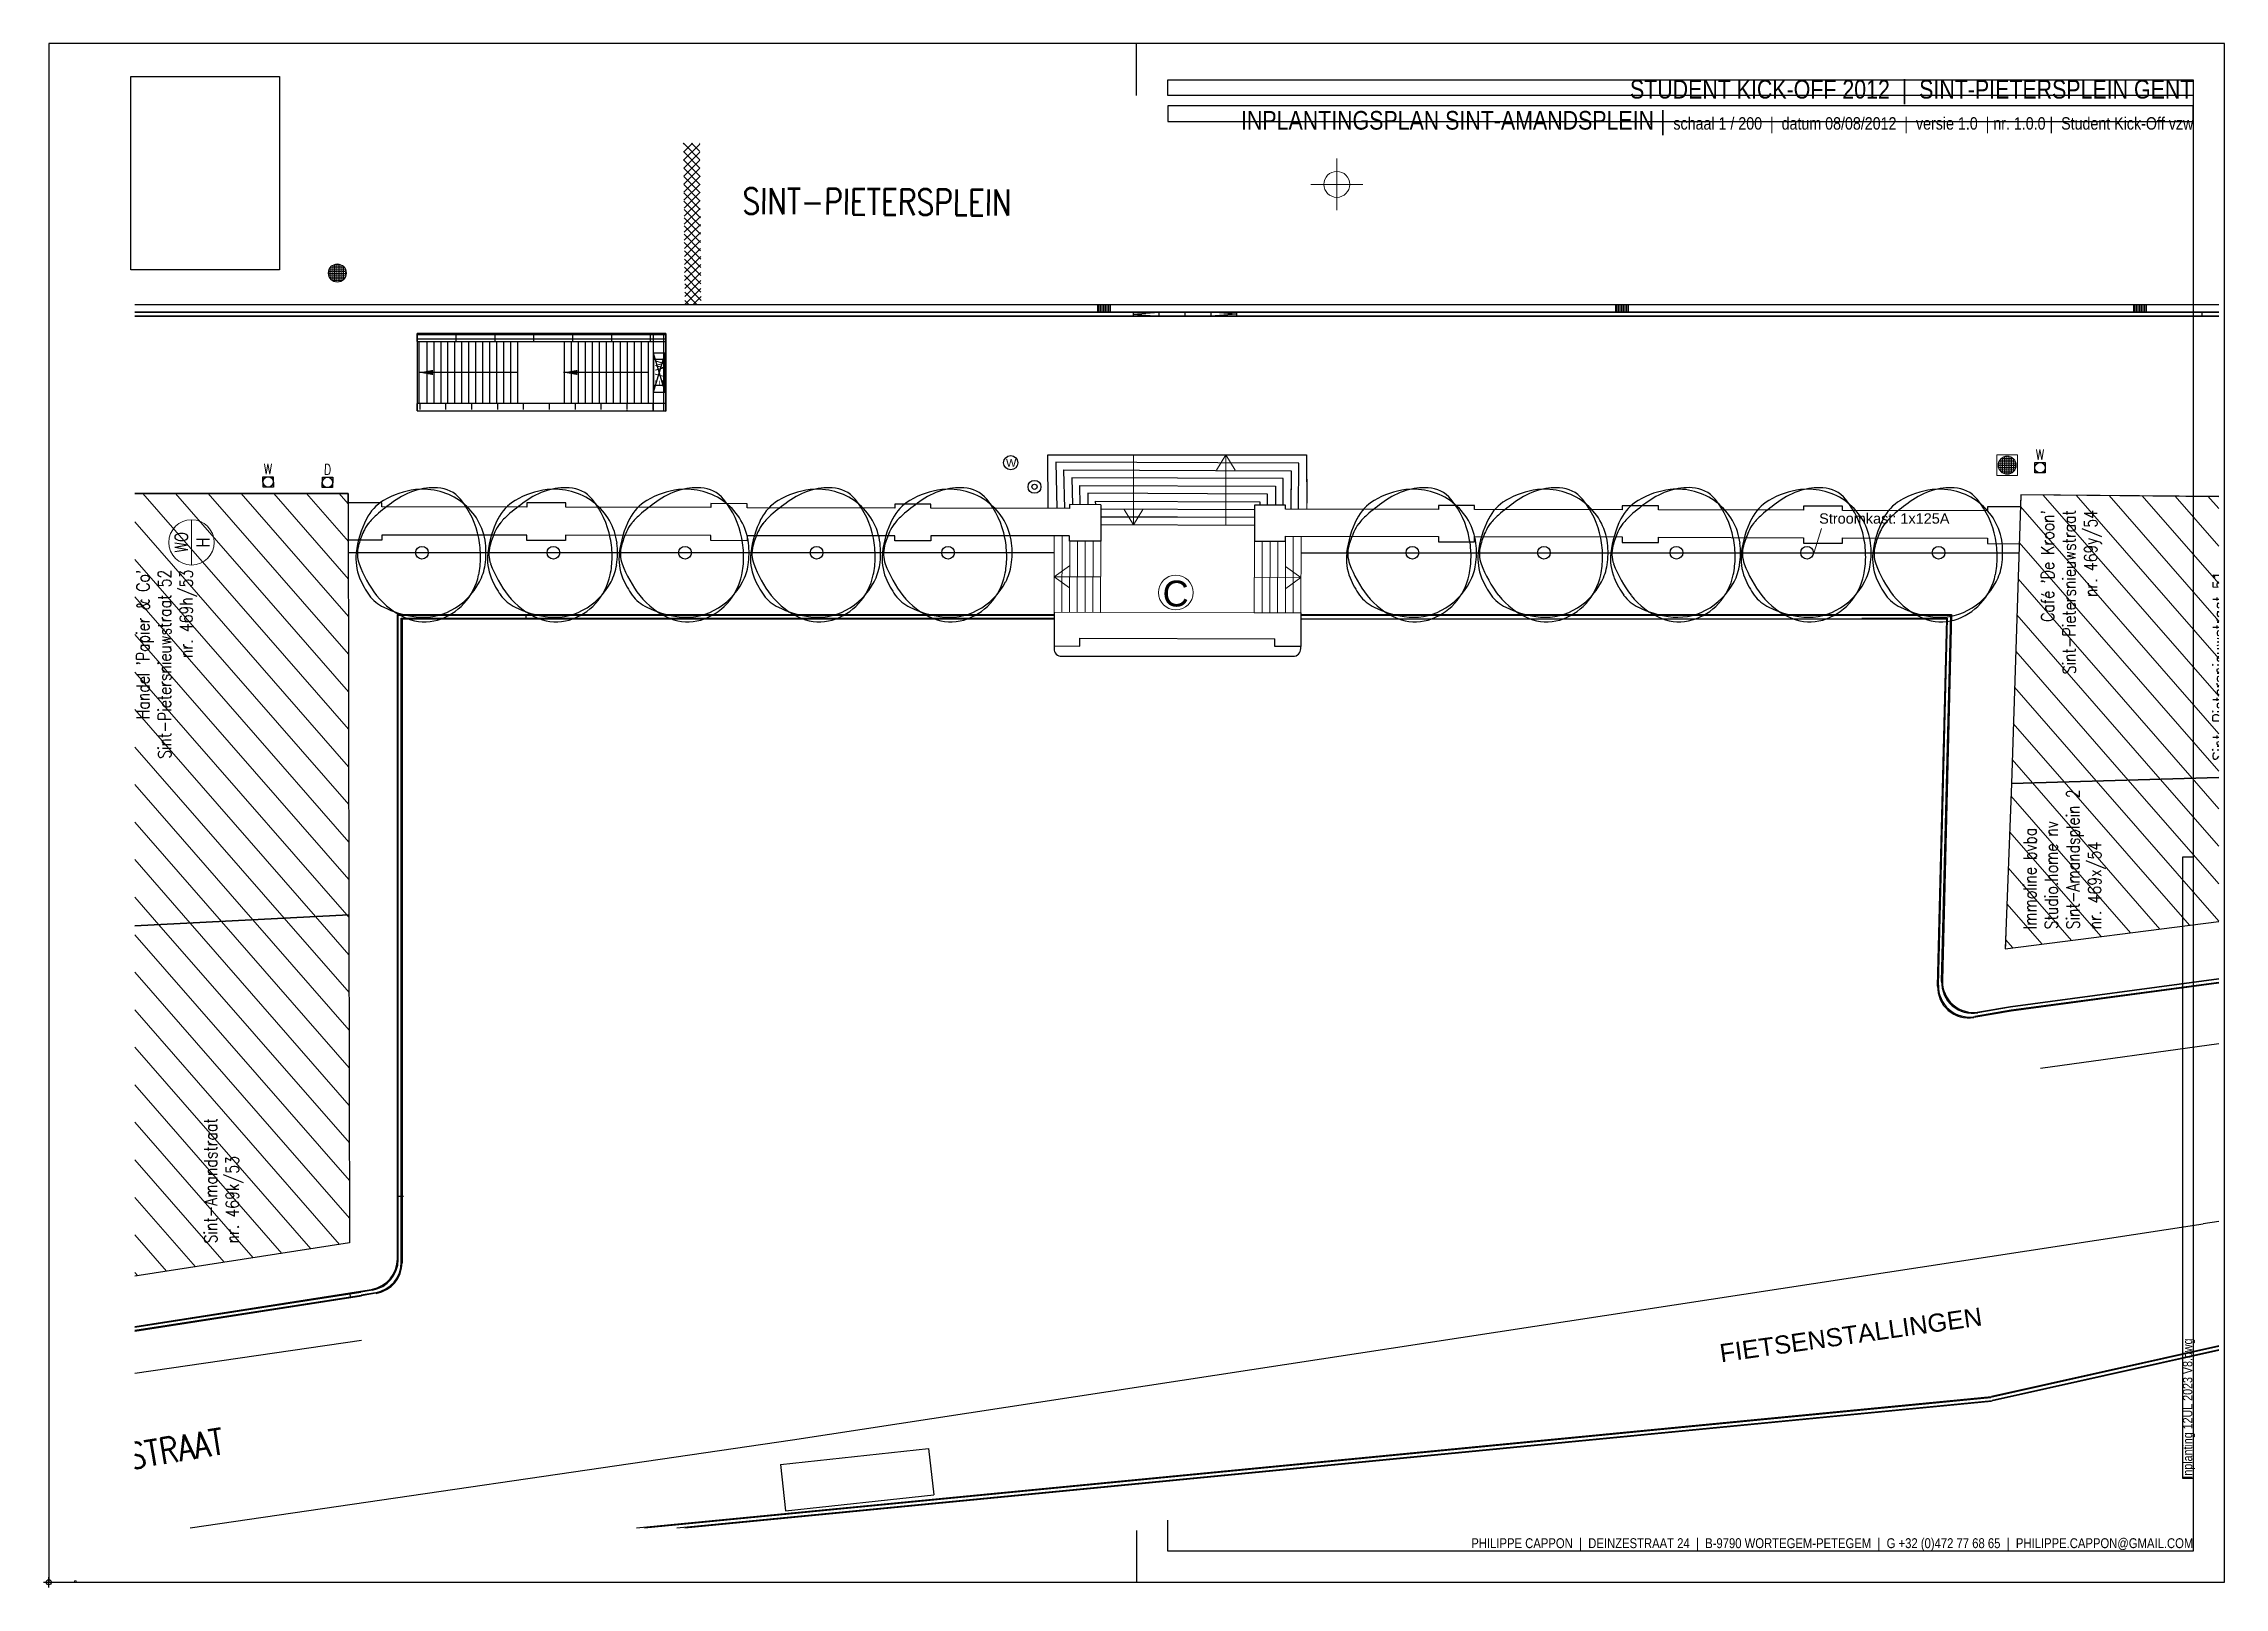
# Paper-space layout 'A3-landscape' of a CAD drawing. Header units: metres, sheet in millimetres. Extents: x -12 to 409, y -2 to 296.
# The model-space entities are those that its viewports show. They can reach past a viewport. Long polylines and large blocks are cut down to what shows.
import ezdxf
from ezdxf.enums import TextEntityAlignment as Align

# ---------------------------------------------------------------- set-up
doc = ezdxf.new("R2010")
doc.units = ezdxf.units.M
doc.header["$PDMODE"] = 34
doc.header["$PDSIZE"] = -2.5
for name, color, linetype in [('0-dekseldrivers', 7, 'Continuous'), ('0-dekselwater', 7, 'Continuous'), ('2-riolering-straatkolk', 7, 'Continuous'), ('A-01-_Layout', 7, 'Continuous'), ('Nooduitgangen', 1, 'Continuous'), ('OA-bomengroep', 7, 'Continuous'), ('OA-St Amandsplein', 1, 'Continuous'), ('OA-vuilbakken', 7, 'Continuous'), ('Parkeertoegangen', 3, 'Continuous'), ('VM-licht grijs', 151, 'Continuous'), ('Zwart', 250, 'Continuous')]:
    doc.layers.add(name, color=color, linetype=linetype)
for name, color, linetype, lineweight in [('0-WEG-TRAPPEN', 7, 'Continuous', 18), ('Afmetingen', 252, 'Continuous', 13), ('Lichtgrijs', 254, 'Continuous', 9), ('Video', 112, 'Continuous', 9)]:
    doc.layers.add(name, color=color, linetype=linetype, lineweight=lineweight)
doc.layers.add('A-016_Hulplijn', color=141, linetype='Continuous', plot=False)
doc.layers.add('Elektriciteit', color=7, linetype='Continuous', lineweight=9, true_color=0x2d8410)
doc.layers.add('Raster', color=7, linetype='Continuous', lineweight=5, true_color=0xbfbfbf)
doc.layers.get('Raster').off()
doc.styles.add('ABSCIS hoofding', font='ARIALN.TTF')
doc.styles.add('AQUAFIN', font='simplex.shx', dxfattribs={"width": 0.8})
doc.styles.add('DIM', font='arial.ttf')
doc.styles.get("Standard").update_dxf_attribs({"font": 'arial.ttf'})
picture_1 = doc.add_image_def('image2.png', size_in_pixel=(480, 625))
pattern_1 = [(131.11, (1513.5605, 374.4506), (-0.71766, -0.626275), [])]

# ---------------------------------------------------------------- blocks, each defined once
blk = doc.blocks.new('blad A3 landscape')
at = {"layer": 'A-01-_Layout'}
for p, q in [((210, 287), (210, 297)), ((210, 10), (210, 0))]:
    blk.add_line(p, q, dxfattribs=at)
at = {"layer": 'A-016_Hulplijn'}
for p, q in [((414, 290), (414, 6)), ((412, 20), (412, 140)), ((412, 140), (414, 140)), ((414, 20), (412, 20)), ((216, 6), (216, 12)), ((414, 6), (216, 6))]:
    blk.add_line(p, q, dxfattribs=at)
for points in [[(0, 0), (420, 0), (420, 297), (0, 297)], [(216, 290), (414, 290), (414, 287), (216, 287)], [(414, 285), (216, 285), (216, 282), (414, 282)]]:
    blk.add_lwpolyline(points, close=True, dxfattribs=at)
at = {"layer": 'A-016_Hulplijn', "color": 0}
blk.add_point((0, 0), dxfattribs=at)
at = {"color": 251, "linetype": 'ByBlock', "insert": (412, 20), "char_height": 1.8, "width": 120, "attachment_point": 1, "rotation": 90, "style": 'ABSCIS hoofding'}
blk.add_mtext('Inplanting 12UL 2023 V8.dwg ', dxfattribs=at)
at = {"layer": 'A-01-_Layout', "color": 251, "insert": (216, 6), "char_height": 1.9, "width": 198, "attachment_point": 7, "style": 'ABSCIS hoofding'}
blk.add_mtext('\\pxqr;{\\C139;\\c4937759;PHILIPPE CAPPON  | \\C251;\\c5459789; DEINZESTRAAT 24  |  B-9790 WORTEGEM-PETEGEM  |  G +32 (0)472 77 68 65  |  PHILIPPE.CAPPON@GMAIL.COM}', dxfattribs=at)
blk = doc.blocks.new('vuilbak')
at = {"layer": 'OA-vuilbakken', "ltscale": 100}
for radius in [0.025, 0.01]:
    blk.add_circle((0, 0), radius, dxfattribs=at)
blk = doc.blocks.new('dekselwater')
at = {"layer": '0-dekselwater', "linetype": 'ByBlock'}
blk.add_lwpolyline([(-0.04, 0.04), (0.04, 0.04), (0.04, -0.04), (-0.04, -0.04)], close=True, dxfattribs=at)
blk.add_circle((0, 0), 0.04, dxfattribs=at)
at = {"layer": '0-dekselwater', "style": 'AQUAFIN', "width": 0.8}
blk.add_text('W', height=0.08, dxfattribs=at).set_placement((0, 0.1), align=Align.MIDDLE)
blk = doc.blocks.new('dekseldrivers')
at = {"layer": '0-dekselwater', "linetype": 'ByBlock'}
blk.add_lwpolyline([(-0.04, 0.04), (0.04, 0.04), (0.04, -0.04), (-0.04, -0.04)], close=True, dxfattribs=at)
blk.add_circle((0, 0), 0.04, dxfattribs=at)
at = {"layer": '0-dekselwater', "style": 'AQUAFIN', "width": 0.8}
blk.add_text('D', height=0.08, dxfattribs=at).set_placement((0, 0.1), align=Align.MIDDLE)
blk = doc.blocks.new('c3a9gnep')
at = {"color": 0, "linetype": 'ByBlock'}
blk.add_line((0.0015, -0.1188), (0.0015, -0.1187), dxfattribs=at)
blk.add_circle((0.0024, -0.0051), 0.0117, dxfattribs=at)
for centre, radius, start, end in [((-0.0246, 0.0198), 0.0836, 119.9475, 152.2845), ((0.1756, -0.236), 0.3955, 124.4458, 130.3031), ((0.0074, -0.0359), 0.1479, 95.7743, 119.9478), ((0.0327, -0.0276), 0.1428, 106.3689, 124.4478), ((0.0261, -0.0052), 0.1194, 86.5891, 106.3683), ((0.0044, -0.0062), 0.118, 51.5393, 95.7734), ((0.0298, 0.0566), 0.0575, 38.2098, 86.5855), ((-0.0526, -0.0082), 0.1624, 9.9831, 38.21), ((0.0083, -0.0013), 0.1118, 6.0223, 51.5393), ((0.0662, -0.0279), 0.1863, 152.2851, 172.4004), ((-0.0379, 0.004), 0.0737, 141.2444, 154.9906), ((-0.0068, -0.021), 0.1135, 130.3005, 141.2454), ((-0.0626, -0.0057), 0.0538, 163.7797, 199.3828), ((0.0583, -0.0409), 0.1798, 154.9924, 163.7785), ((-0.0709, -0.0115), 0.181, 358.8883, 9.9833), ((-0.0233, -0.0046), 0.1435, 350.2301, 6.0232), ((-0.0263, -0.0156), 0.0929, 172.3996, 201.0285), ((0.0924, 0.0489), 0.2182, 199.3819, 216.8466), ((-0.049, -0.0119), 0.1591, 347.0493, 358.8877), ((0.019, -0.0119), 0.1007, 331.3474, 350.2303), ((0.0407, 0.0101), 0.1647, 201.0235, 207.8216), ((0.0067, -0.0078), 0.1262, 207.8204, 215.5805), ((-0.0023, -0.0003), 0.1249, 296.8801, 331.348), ((-0.0043, -0.0222), 0.1132, 316.7622, 347.0499), ((-0.0368, -0.0389), 0.0728, 215.5851, 243.3801), ((0.0262, -0.0008), 0.1354, 216.8467, 247.0462), ((0.0192, 0.0727), 0.1977, 243.3844, 260.1468), ((0.0043, -0.0132), 0.1104, 260.1457, 296.8807), ((0.0013, -0.0274), 0.1055, 285.3686, 316.7631), ((0.0066, -0.0469), 0.0853, 247.0472, 285.3699)]:
    blk.add_arc(centre, radius, start, end, dxfattribs=at)

msp = doc.modelspace()

# ---------------------------------------------------------------- hatches: boundary and pattern name
at = {"layer": '2-riolering-straatkolk', "ltscale": 2}
h = msp.add_hatch(dxfattribs=at)
h.set_pattern_fill('LINE', color=256, scale=0.02, angle=89.99998, style=0)
h.set_pattern_definition([(89.99998, (1587.544225, 306.6694), (-0.0635, 2e-08), [])])
h.paths.add_polyline_path([(1531.553, 371.024), (1532.053, 371.024), (1532.053, 371.324), (1531.553, 371.324)])
h = msp.add_hatch(dxfattribs=at)
h.set_pattern_fill('LINE', color=256, scale=0.02, angle=89.99998, style=0)
h.set_pattern_definition([(89.99998, (1607.544225, 306.669394), (-0.0635, 2e-08), [])])
h.paths.add_polyline_path([(1551.553, 371.024), (1552.053, 371.024), (1552.053, 371.324), (1551.553, 371.324)])
h = msp.add_hatch(dxfattribs=at)
h.set_pattern_fill('LINE', color=256, scale=0.02, angle=89.99998, style=0)
h.set_pattern_definition([(89.99998, (1627.544225, 306.66939), (-0.0635, 2e-08), [])])
h.paths.add_polyline_path([(1571.553, 371.024), (1572.053, 371.024), (1572.053, 371.324), (1571.553, 371.324)])
h = msp.add_hatch(dxfattribs=at)
h.set_pattern_fill('LINE', color=256, scale=0.02, angle=89.99998, style=0)
h.set_pattern_definition([(89.99998, (1647.544225, 306.66938), (-0.0635, 2e-08), [])])
h.paths.add_polyline_path([(1591.553, 371.024), (1592.053, 371.024), (1592.053, 371.324), (1591.553, 371.324)])
h = msp.add_hatch(dxfattribs=at)
h.set_pattern_fill('LINE', color=256, scale=0.02, angle=89.99998, style=0)
h.set_pattern_definition([(89.99998, (1607.544223, 299.869394), (-0.0635, 2e-08), [])])
h.paths.add_polyline_path([(1551.553, 364.224), (1552.053, 364.224), (1552.053, 364.524), (1551.553, 364.524)])
h = msp.add_hatch(dxfattribs=at)
h.set_pattern_fill('LINE', color=256, scale=0.02, angle=89.99998, style=0)
h.set_pattern_definition([(89.99998, (1627.544223, 299.86939), (-0.0635, 2e-08), [])])
h.paths.add_polyline_path([(1571.553, 364.224), (1572.053, 364.224), (1572.053, 364.524), (1571.553, 364.524)])
h = msp.add_hatch(dxfattribs=at)
h.set_pattern_fill('LINE', color=256, scale=0.02, angle=89.99998, style=0)
h.set_pattern_definition([(89.99998, (1647.544223, 299.86938), (-0.0635, 2e-08), [])])
h.paths.add_polyline_path([(1591.553, 364.224), (1592.053, 364.224), (1592.053, 364.524), (1591.553, 364.524)])
at = {"layer": 'Lichtgrijs'}
h = msp.add_hatch(dxfattribs=at)
h.set_pattern_fill('ANGLE', color=256, scale=0.01, style=0)
h.set_pattern_definition([(0.008657, (1300.45541, 364.71051), (-1.0553e-05, 0.06985), [0.0508, -0.01905]), (90.008657, (1300.45541, 364.71051), (-0.06985, -1.0553e-05), [0.0508, -0.01905])])
h.paths.add_polyline_path([(1521.848, 365.737, 1), (1522.548, 365.737, 1)])
h = msp.add_hatch(dxfattribs=at)
h.set_pattern_fill('ANGLE', color=256, scale=0.01, style=0)
h.set_pattern_definition([(0.008657, (1364.92958, 357.29174), (-1.0553e-05, 0.06985), [0.0508, -0.01905]), (90.008657, (1364.92958, 357.29174), (-0.06985, -1.0553e-05), [0.0508, -0.01905])])
h.paths.add_polyline_path([(1586.322, 358.318, 1), (1587.022, 358.318, 1)])
h = msp.add_hatch(dxfattribs=at)
h.set_pattern_fill('ANSI31', color=256, scale=0.3, angle=86.11, style=0)
h.set_pattern_definition(pattern_1)
h.paths.add_polyline_path([(1456.736, 357.031), (1468.785, 357.046), (1469.379, 346.74), (1464.647, 346.525), (1464.679, 343.533), (1462.242, 343.469), (1462.069, 346.473), (1457.701, 346.489)])
h.paths.add_polyline_path([(1468.799, 356.791), (1479.42, 356.808), (1479.847, 348.014), (1469.212, 347.861)])
h.paths.add_polyline_path([(1479.408, 357.342), (1479.884, 347.272), (1481.624, 347.278), (1481.595, 348.347), (1485.78, 348.463), (1485.456, 357.331)])
h.paths.add_polyline_path([(1485.456, 357.331), (1489.774, 357.322), (1490.227, 348.594), (1485.781, 348.429)])
h.paths.add_polyline_path([(1489.774, 357.322), (1493.712, 357.306), (1494.432, 345.12), (1490.399, 345.266)])
h.paths.add_polyline_path([(1493.712, 357.306), (1500.062, 357.345), (1500.053, 356.867), (1502.95, 356.868), (1503.123, 345.149), (1494.432, 345.12)])
h.paths.add_polyline_path([(1502.95, 356.868), (1510.653, 356.869), (1510.914, 347.437), (1503.09, 347.415)])
h.paths.add_polyline_path([(1510.653, 356.863), (1510.653, 357.23), (1522.622, 357.225), (1522.641, 340.958), (1512.818, 340.449), (1512.932, 347.443), (1510.914, 347.437)])
h.paths.add_polyline_path([(1512.818, 340.449), (1522.643, 340.958), (1522.671, 328.296), (1511.446, 326.549), (1511.168, 338.095), (1512.78, 338.069)])
h.paths.add_polyline_path([(1511.168, 338.095), (1510.309, 338.117), (1510.211, 334.812), (1506.682, 334.625), (1506.682, 337.559), (1503.234, 337.278), (1503.377, 325.293), (1511.446, 326.549)])
h.paths.add_polyline_path([(1503.234, 337.278), (1503.377, 325.293), (1494.92, 323.977), (1494.749, 337.208), (1502.296, 337.186)])
h.paths.add_polyline_path([(1485.81, 334.752), (1487.633, 322.843), (1494.92, 323.977), (1494.749, 337.208), (1491.424, 337.023), (1491.595, 335.541)])
h.paths.add_polyline_path([(1477.767, 334.587), (1479.442, 321.568), (1487.633, 322.843), (1485.653, 335.729), (1482.026, 335.204), (1482.18, 332.78), (1477.96, 332.408)])
h.paths.add_polyline_path([(1469.845, 333.111), (1470.203, 320.131), (1479.442, 321.568), (1477.767, 334.587), (1474.772, 334.513), (1474.805, 333.24)])
h.paths.add_polyline_path([(1469.35, 344.951), (1479.997, 345.002), (1480.256, 339.665), (1469.635, 338.956)])
h.paths.add_polyline_path([(1458.154, 341.617), (1466.449, 341.758), (1466.622, 335.764), (1467.217, 335.791), (1467.703, 329.37), (1459.354, 328.713)])
h.paths.add_polyline_path([(1457.993, 343.347), (1466.555, 343.582), (1466.71, 341.763), (1458.154, 341.617)])
h.paths.add_polyline_path([(1457.701, 346.489), (1462.069, 346.473), (1462.262, 343.46), (1458.04, 343.352)])
h.paths.add_polyline_path([(1459.354, 328.713), (1469.971, 329.542), (1470.203, 320.131), (1460.295, 318.589)])
h = msp.add_hatch(dxfattribs=at)
h.set_pattern_fill('ANSI31', color=256, scale=0.3, angle=86.11, style=0)
h.set_pattern_definition(pattern_1)
h.paths.add_polyline_path([(1599.201, 357.082), (1587.197, 357.173), (1586.833, 346.034), (1599.578, 346.392), (1599.405, 347.968), (1596.719, 347.845), (1596.346, 350.568), (1599.277, 350.723)])
h.paths.add_polyline_path([(1599.201, 357.082), (1599.198, 356.822), (1603.934, 356.821), (1604.443, 349.56), (1599.296, 349.405)])
h.paths.add_polyline_path([(1603.934, 356.821), (1612.815, 356.82), (1613.435, 347.657), (1604.567, 347.795)])
h.paths.add_polyline_path([(1612.816, 357.294), (1618.531, 357.28), (1618.91, 348.85), (1616.741, 348.796), (1616.984, 346.532), (1614.86, 346.392), (1614.966, 345.245), (1619.146, 345.978), (1619.292, 343.842), (1613.739, 343.129), (1612.815, 356.82)])
h.paths.add_polyline_path([(1618.531, 357.28), (1624.279, 357.274), (1624.675, 344.533), (1619.292, 343.842), (1619.138, 345.976), (1622.219, 346.526), (1621.943, 348.93), (1618.91, 348.85)])
h.paths.add_polyline_path([(1629.633, 357.277), (1629.895, 349.078), (1625.223, 349.074), (1626.303, 347.383), (1626.517, 344.77), (1624.675, 344.533), (1624.279, 357.274)])
h.paths.add_polyline_path([(1629.633, 357.277), (1633.752, 357.28), (1633.752, 356.81), (1636.016, 356.808), (1635.996, 349.095), (1629.895, 349.078)])
h.paths.add_polyline_path([(1636.016, 356.808), (1641.864, 356.802), (1642.495, 346.821), (1635.988, 345.986)])
h.paths.add_polyline_path([(1641.864, 356.802), (1647.399, 356.797), (1647.378, 347.451), (1642.495, 346.821)])
h.paths.add_polyline_path([(1647.399, 357.042), (1655.327, 357.025), (1655.418, 355.791), (1654.309, 355.761), (1654.478, 348.36), (1647.378, 347.451), (1647.399, 356.797)])
h.paths.add_polyline_path([(1655.327, 357.026), (1659.464, 357.028), (1659.367, 348.988), (1654.478, 348.36), (1654.308, 355.779), (1655.418, 355.791)])
h.paths.add_polyline_path([(1628.108, 346.683), (1630.589, 347.023), (1630.87, 345.329), (1628.404, 345.012)])
h.paths.add_polyline_path([(1601.616, 347.258), (1604.593, 347.422), (1604.981, 342.005), (1600.106, 341.379), (1599.7, 345.221), (1601.699, 345.383)])
h.paths.add_polyline_path([(1586.833, 346.034), (1586.594, 339.644), (1600.106, 341.379), (1599.555, 346.39)])
at = {"layer": 'VM-licht grijs'}
h = msp.add_hatch(dxfattribs=at)
h.set_pattern_fill('ANSI37', color=256, scale=0.07, angle=89.62429)
h.set_pattern_definition([(134.62429493, (194373.4946, -104789.11544), (-0.15818160367, -0.15612060326), []), (224.62429493, (194373.4946, -104789.11544), (0.15612060326, -0.15818160367), [])])
h.paths.add_polyline_path([(1535.561, 371.026), (1535.616, 364.526), (1536.243, 364.522), (1536.189, 371.022)])

# ---------------------------------------------------------------- linework, layer by layer
at = {"layer": '0-WEG-TRAPPEN'}
for p, q in [((1552.939, 358.718), (1552.939, 356.018)), ((1556.504, 358.719), (1556.141, 358.124)), ((1556.504, 356.019), (1556.504, 358.719)), ((1556.504, 358.719), (1556.868, 358.124)), ((1552.939, 356.018), (1552.576, 356.613)), ((1552.939, 356.018), (1553.303, 356.613)), ((1549.878, 355.585), (1549.871, 352.639)), ((1550.178, 355.585), (1550.171, 352.638)), ((1550.476, 355.382), (1550.469, 352.637)), ((1550.776, 355.383), (1550.769, 352.636)), ((1551.076, 355.384), (1551.069, 352.636)), ((1551.376, 355.385), (1551.369, 352.635)), ((1551.676, 355.386), (1551.67, 352.634)), ((1557.609, 355.371), (1557.602, 352.622)), ((1557.909, 355.379), (1557.902, 352.619)), ((1558.209, 355.379), (1558.202, 352.618)), ((1558.509, 355.379), (1558.503, 352.617)), ((1558.81, 355.579), (1558.802, 352.622)), ((1559.108, 355.578), (1559.101, 352.622)), ((1559.409, 355.577), (1559.401, 352.622)), ((1549.874, 354.012), (1550.471, 354.433)), ((1549.874, 354.012), (1550.463, 353.579)), ((1551.673, 354.01), (1549.874, 354.011)), ((1557.606, 353.995), (1559.405, 353.987)), ((1559.405, 353.988), (1558.81, 354.413)), ((1559.405, 353.988), (1558.814, 353.558)), ((1551.67, 352.634), (1549.871, 352.639)), ((1557.602, 352.622), (1559.401, 352.622))]:
    msp.add_line(p, q, dxfattribs=at)
for points in [[(1549.638, 356.649), (1549.627, 358.715), (1559.621, 358.72), (1559.635, 356.624)], [(1549.638, 356.649), (1549.627, 358.715), (1559.621, 358.72), (1559.635, 356.624)], [(1549.981, 356.648), (1549.938, 358.438), (1559.324, 358.399), (1559.314, 356.737)], [(1550.283, 356.647), (1550.246, 358.136), (1559.022, 358.1), (1559.014, 356.736)], [(1550.58, 356.784), (1550.553, 357.835), (1558.72, 357.802), (1558.715, 356.78)], [(1550.88, 356.786), (1550.861, 357.534), (1558.419, 357.503), (1558.415, 356.78)], [(1551.18, 356.788), (1551.169, 357.233), (1558.117, 357.204), (1558.115, 356.779)], [(1551.48, 356.79), (1551.476, 356.931), (1557.815, 356.905), (1557.815, 356.779)], [(1551.673, 356.631), (1557.61, 356.606)], [(1551.675, 356.331), (1557.611, 356.306)], [(1551.677, 356.031), (1557.611, 356.006)], [(1551.67, 352.634), (1557.602, 352.619)]]:
    msp.add_lwpolyline(points, dxfattribs=at)
at = {"layer": 'Afmetingen'}
msp.add_point((1560.787, 369.159), dxfattribs=at)
at = {"layer": 'Elektriciteit'}
msp.add_line((1579.216, 354.956), (1579.507, 355.871), dxfattribs=at)
at = {"layer": 'Lichtgrijs'}
msp.add_line((1516.568, 356.214), (1516.568, 354.464), dxfattribs=at)
for points in [[(1531.553, 371.024), (1532.053, 371.024), (1532.053, 371.324), (1531.553, 371.324)], [(1551.553, 371.024), (1552.053, 371.024), (1552.053, 371.324), (1551.553, 371.324)], [(1571.553, 371.024), (1572.053, 371.024), (1572.053, 371.324), (1571.553, 371.324)], [(1591.553, 371.024), (1592.053, 371.024), (1592.053, 371.324), (1591.553, 371.324)], [(1551.553, 364.224), (1552.053, 364.224), (1552.053, 364.524), (1551.553, 364.524)], [(1571.553, 364.224), (1572.053, 364.224), (1572.053, 364.524), (1571.553, 364.524)], [(1591.553, 364.224), (1592.053, 364.224), (1592.053, 364.524), (1591.553, 364.524)]]:
    msp.add_lwpolyline(points, close=True, dxfattribs=at)
msp.add_lwpolyline([(1586.274, 357.916), (1586.27, 358.716), (1587.07, 358.72), (1587.074, 357.92), (1586.274, 357.916)], dxfattribs=at)
for centre, radius in [((1522.198, 365.737), 0.35), ((1586.672, 358.318), 0.35), ((1516.568, 355.339), 0.875)]:
    msp.add_circle(centre, radius, dxfattribs=at)
at = {"layer": 'Nooduitgangen'}
msp.add_circle((1548.199, 358.413), 0.275, dxfattribs=at)
at = {"layer": 'OA-St Amandsplein', "color": 252, "const_width": 0.01}
for points in [[(1522.602, 357.214), (1522.671, 328.296)], [(1586.624, 339.644), (1587.197, 357.153)]]:
    msp.add_lwpolyline(points, dxfattribs=at)
at = {"layer": 'Parkeertoegangen', "color": 8}
for p, q in [((1594.191, 364.224), (1594.191, 364.074)), ((1595.191, 364.224), (1595.191, 364.074))]:
    msp.add_line(p, q, dxfattribs=at)
at = {"layer": 'Video'}
msp.add_circle((1554.57, 353.4), 0.671, dxfattribs=at)
at = {"layer": 'Zwart'}
for p, q in [((1504.622, 364.074), (1599.193, 364.074)), ((1504.636, 364.524), (1599.193, 364.524)), ((1635.186, 364.224), (1504.638, 364.224)), ((1504.75, 364.224), (1599.193, 364.224)), ((1635.185, 364.224), (1593.828, 364.224)), ((1599.191, 364.074), (1593.848, 364.074)), ((1525.278, 363.399, 1.326), (1534.888, 363.4, 1.326)), ((1525.278, 363.399, 1.326), (1534.888, 363.4, 1.326)), ((1525.278, 363.097, 1.326), (1525.278, 363.399, 1.326)), ((1525.278, 363.097, 1.326), (1534.888, 363.099, 1.326)), ((1525.348, 363.097, 1.326), (1534.888, 363.099, 1.326)), ((1525.348, 363.097, 1.326), (1525.348, 360.697, 1.326)), ((1525.648, 363.099, 1.326), (1525.648, 360.699, 1.326)), ((1525.918, 363.099, 1.326), (1525.918, 360.699, 1.326)), ((1526.188, 363.099, 1.326), (1526.188, 360.699, 1.326)), ((1526.458, 363.099, 1.326), (1526.458, 360.699, 1.326)), ((1526.728, 363.099, 1.326), (1526.728, 360.699, 1.326)), ((1526.778, 363.2, 1.326), (1526.778, 363.1, 1.326)), ((1526.998, 363.099, 1.326), (1526.998, 360.699, 1.326)), ((1527.268, 363.099, 1.326), (1527.268, 360.699, 1.326)), ((1527.538, 363.099, 1.326), (1527.538, 360.699, 1.326)), ((1527.808, 363.099, 1.326), (1527.808, 360.699, 1.326)), ((1528.078, 363.099, 1.326), (1528.078, 360.699, 1.326)), ((1528.278, 363.2, 1.326), (1528.278, 363.1, 1.326)), ((1528.348, 363.099, 1.326), (1528.348, 360.699, 1.326)), ((1528.618, 363.099, 1.326), (1528.618, 360.699, 1.326)), ((1528.888, 363.099, 1.326), (1528.888, 360.699, 1.326)), ((1529.158, 363.099, 1.326), (1529.158, 360.699, 1.326)), ((1529.778, 363.2, 1.326), (1529.778, 363.1, 1.326)), ((1530.958, 363.099, 1.326), (1530.958, 360.699, 1.326)), ((1531.228, 363.099, 1.326), (1531.228, 360.699, 1.326)), ((1531.278, 363.2, 1.326), (1531.278, 363.1, 1.326)), ((1531.498, 363.099, 1.326), (1531.498, 360.699, 1.326)), ((1531.768, 363.099, 1.326), (1531.768, 360.699, 1.326)), ((1532.038, 363.099, 1.326), (1532.038, 360.699, 1.326)), ((1532.308, 363.099, 1.326), (1532.308, 360.699, 1.326)), ((1532.578, 363.099, 1.326), (1532.578, 360.699, 1.326)), ((1532.778, 363.2, 1.326), (1532.778, 363.1, 1.326)), ((1532.848, 363.099, 1.326), (1532.848, 360.699, 1.326)), ((1533.118, 363.099, 1.326), (1533.118, 360.699, 1.326)), ((1533.388, 363.099, 1.326), (1533.388, 360.699, 1.326)), ((1533.658, 363.099, 1.326), (1533.658, 360.699, 1.326)), ((1533.928, 363.099, 1.326), (1533.928, 360.699, 1.326)), ((1534.198, 363.099, 1.326), (1534.198, 360.699, 1.326)), ((1534.278, 363.2, 1.326), (1534.278, 363.1, 1.326)), ((1534.388, 363.4, 1.326), (1534.388, 360.409, 1.326)), ((1534.388, 363.4, 1.326), (1534.388, 360.408, 1.326)), ((1534.888, 363.4, 1.326), (1534.888, 360.409, 1.326)), ((1534.386, 362.408, 1.326), (1534.886, 362.409, 1.326)), ((1534.861, 361.138, 1.326), (1534.411, 362.638, 1.326)), ((1534.411, 361.138, 1.326), (1534.861, 362.638, 1.326)), ((1534.861, 362.638, 1.326), (1534.411, 362.638, 1.326)), ((1534.411, 362.638, 1.326), (1534.411, 361.138, 1.326)), ((1534.861, 361.138, 1.326), (1534.861, 362.638, 1.326)), ((1529.158, 361.899, 1.326), (1525.348, 361.897, 1.326)), ((1534.198, 361.899, 1.326), (1530.928, 361.897, 1.326)), ((1534.387, 361.408, 1.326), (1534.887, 361.409, 1.326)), ((1534.888, 360.697, 1.326), (1525.278, 360.697, 1.326)), ((1534.888, 360.697, 1.326), (1525.278, 360.697, 1.326)), ((1525.278, 360.423, 1.326), (1525.278, 360.697, 1.326)), ((1534.888, 360.41, 1.326), (1525.278, 360.423, 1.326)), ((1525.378, 360.697, 1.326), (1525.378, 360.464, 1.326)), ((1525.378, 360.434, 1.326), (1525.378, 360.423, 1.326)), ((1526.378, 360.697, 1.326), (1526.378, 360.464, 1.326)), ((1526.378, 360.435, 1.326), (1526.378, 360.421, 1.326)), ((1527.378, 360.698, 1.326), (1527.378, 360.464, 1.326)), ((1527.378, 360.435, 1.326), (1527.378, 360.42, 1.326)), ((1528.378, 360.698, 1.326), (1528.378, 360.464, 1.326)), ((1528.378, 360.435, 1.326), (1528.378, 360.419, 1.326)), ((1529.378, 360.698, 1.326), (1529.378, 360.464, 1.326)), ((1529.378, 360.435, 1.326), (1529.378, 360.417, 1.326)), ((1530.378, 360.698, 1.326), (1530.378, 360.464, 1.326)), ((1530.378, 360.435, 1.326), (1530.378, 360.416, 1.326)), ((1531.378, 360.698, 1.326), (1531.378, 360.464, 1.326)), ((1531.378, 360.435, 1.326), (1531.378, 360.415, 1.326)), ((1532.378, 360.698, 1.326), (1532.378, 360.464, 1.326)), ((1532.378, 360.435, 1.326), (1532.378, 360.413, 1.326)), ((1533.378, 360.698, 1.326), (1533.378, 360.464, 1.326)), ((1533.378, 360.436, 1.326), (1533.378, 360.412, 1.326)), ((1534.378, 360.699, 1.326), (1534.378, 360.464, 1.326)), ((1534.378, 360.436, 1.326), (1534.378, 360.411, 1.326)), ((1534.411, 361.138, 1.326), (1534.861, 361.138, 1.326)), ((1522.622, 357.225), (1510.659, 357.224)), ((1522.622, 356.865), (1522.622, 357.225)), ((1587.197, 357.173), (1587.182, 356.71)), ((1599.188, 357.059), (1587.197, 357.173)), ((1523.919, 356.861), (1522.622, 356.865)), ((1523.919, 356.711), (1523.919, 356.861)), ((1529.519, 356.702), (1523.919, 356.711)), ((1531.019, 356.861), (1529.519, 356.864)), ((1529.519, 356.864), (1529.519, 356.702)), ((1531.019, 356.696), (1531.019, 356.861)), ((1536.619, 356.682), (1531.019, 356.696)), ((1538.019, 356.828), (1536.619, 356.834)), ((1536.619, 356.834), (1536.619, 356.682)), ((1538.019, 356.678), (1538.019, 356.828)), ((1543.719, 356.664), (1538.019, 356.678)), ((1545.119, 356.811), (1543.719, 356.814)), ((1543.719, 356.814), (1543.719, 356.664)), ((1545.119, 356.661), (1545.119, 356.811)), ((1550.469, 356.646), (1545.119, 356.661)), ((1551.672, 356.793), (1550.469, 356.796)), ((1550.469, 356.796), (1550.469, 356.646)), ((1551.672, 356.793), (1551.672, 356.793)), ((1551.672, 356.793), (1551.672, 356.793)), ((1551.672, 356.793), (1551.672, 356.793)), ((1558.807, 356.776), (1557.608, 356.779)), ((1557.608, 356.779), (1557.608, 356.779)), ((1557.608, 356.779), (1557.608, 356.779)), ((1557.608, 356.779), (1557.608, 356.779)), ((1557.608, 356.779), (1557.608, 356.779)), ((1557.608, 356.779), (1557.608, 356.779)), ((1557.608, 356.779), (1557.608, 356.779)), ((1558.807, 356.626), (1558.807, 356.776)), ((1564.71, 356.612), (1558.807, 356.626)), ((1566.11, 356.758), (1564.71, 356.762)), ((1564.71, 356.762), (1564.71, 356.612)), ((1566.11, 356.608), (1566.11, 356.758)), ((1571.81, 356.594), (1566.11, 356.608)), ((1573.21, 356.75), (1571.81, 356.744)), ((1571.81, 356.744), (1571.81, 356.594)), ((1573.21, 356.591), (1573.21, 356.75)), ((1578.81, 356.577), (1573.21, 356.591)), ((1580.31, 356.738), (1578.809, 356.741)), ((1578.809, 356.741), (1578.81, 356.577)), ((1580.31, 356.575), (1580.31, 356.738)), ((1585.91, 356.557), (1580.31, 356.575)), ((1587.182, 356.71), (1585.91, 356.707)), ((1585.91, 356.707), (1585.91, 356.557)), ((1523.917, 355.426), (1522.624, 355.428)), ((1529.517, 355.614), (1523.917, 355.614)), ((1523.917, 355.614), (1523.917, 355.426)), ((1529.517, 355.414), (1529.517, 355.614)), ((1531.014, 355.414), (1529.517, 355.414)), ((1536.616, 355.605), (1531.014, 355.614)), ((1531.014, 355.614), (1531.014, 355.414)), ((1536.616, 355.405), (1536.616, 355.605)), ((1538.018, 355.403), (1536.616, 355.405)), ((1538.019, 355.594), (1538.018, 355.403)), ((1543.719, 355.594), (1538.019, 355.594)), ((1543.719, 355.394), (1543.719, 355.594)), ((1545.119, 355.392), (1543.719, 355.394)), ((1550.466, 355.585), (1545.119, 355.593)), ((1545.119, 355.593), (1545.119, 355.392)), ((1550.466, 355.384), (1550.466, 355.584)), ((1551.676, 355.386), (1550.466, 355.383)), ((1557.609, 355.379), (1558.804, 355.379)), ((1558.804, 355.58), (1564.71, 355.565)), ((1558.804, 355.379), (1558.804, 355.579)), ((1564.71, 355.565), (1564.709, 355.362)), ((1564.709, 355.362), (1566.11, 355.362)), ((1566.11, 355.362), (1566.11, 355.562)), ((1566.11, 355.562), (1571.812, 355.548)), ((1571.812, 355.548), (1571.811, 355.338)), ((1571.811, 355.338), (1573.21, 355.338)), ((1573.21, 355.338), (1573.21, 355.538)), ((1573.21, 355.538), (1578.807, 355.519)), ((1578.807, 355.519), (1578.806, 355.314)), ((1580.31, 355.314), (1580.31, 355.514)), ((1580.31, 355.514), (1585.91, 355.496)), ((1585.91, 355.496), (1585.909, 355.29)), ((1549.876, 354.935), (1522.625, 354.935)), ((1559.407, 354.936), (1587.124, 354.935)), ((1578.806, 355.314), (1580.31, 355.314)), ((1585.909, 355.29), (1587.135, 355.286)), ((1524.519, 352.556), (1549.871, 352.556)), ((1524.519, 327.68), (1524.519, 352.556)), ((1524.549, 352.526), (1549.871, 352.526)), ((1524.549, 327.654), (1524.549, 352.526)), ((1524.669, 352.406), (1549.871, 352.406)), ((1524.669, 327.553), (1524.669, 352.406)), ((1549.871, 352.376), (1524.699, 352.376)), ((1524.699, 352.376), (1524.699, 327.528)), ((1529.493, 352.526), (1529.493, 352.556)), ((1529.493, 352.406), (1529.493, 352.526)), ((1529.493, 352.376), (1529.493, 352.406)), ((1549.871, 352.639), (1549.871, 351.339)), ((1559.401, 352.622), (1559.398, 351.314)), ((1559.401, 352.557), (1584.526, 352.556)), ((1559.401, 352.526), (1584.496, 352.526)), ((1584.342, 352.376), (1559.401, 352.376)), ((1581.061, 352.406), (1584.373, 352.406)), ((1583.984, 338.207), (1584.342, 352.376)), ((1584.015, 338.243), (1584.373, 352.406)), ((1584.138, 338.386), (1584.496, 352.526)), ((1584.526, 352.556), (1584.169, 338.422)), ((1584.523, 352.406), (1584.523, 352.406)), ((1584.526, 352.526), (1584.526, 352.526)), ((1549.871, 351.339), (1549.87, 351.239)), ((1549.871, 351.339), (1550.871, 351.336)), ((1550.871, 351.636), (1558.399, 351.617)), ((1550.871, 351.336), (1550.871, 351.636)), ((1558.398, 351.317), (1558.399, 351.617)), ((1559.398, 351.314), (1558.398, 351.317)), ((1559.398, 351.239), (1559.398, 351.314)), ((1550.17, 350.939), (1559.098, 350.939)), ((1586.8, 337.421), (1659.041, 347.155)), ((1659.025, 347.124), (1586.805, 337.391)), ((1659.04, 347.003), (1586.823, 337.272)), ((1659.044, 346.975), (1586.828, 337.243)), ((1644.653, 342.934), (1587.96, 335.02)), ((1654.945, 337.749), (1586.041, 322.328)), ((1654.94, 337.775), (1586.064, 322.36)), ((1586.828, 337.243), (1585.388, 336.994)), ((1586.823, 337.272), (1585.418, 337.03)), ((1586.805, 337.391), (1585.542, 337.173)), ((1585.573, 337.209), (1586.8, 337.421)), ((1654.972, 337.602), (1586.064, 322.179)), ((1654.967, 337.628), (1586.087, 322.212)), ((1647.262, 336.415), (1594.243, 329.033)), ((1524.571, 330.099), (1524.601, 330.099)), ((1524.601, 330.099), (1524.721, 330.099)), ((1524.721, 330.099), (1524.751, 330.099)), ((1539.767, 320.695), (1594.243, 329.033)), ((1460.718, 316.583), (1523.123, 326.276)), ((1460.721, 316.553), (1523.128, 326.246)), ((1460.852, 316.755), (1523.099, 326.424)), ((1460.855, 316.725), (1523.103, 326.394)), ((1522.67, 326.357), (1522.675, 326.328)), ((1522.675, 326.328), (1522.693, 326.209)), ((1522.693, 326.209), (1522.698, 326.179)), ((1523.099, 326.424), (1523.523, 326.497)), ((1523.553, 326.472), (1523.103, 326.394)), ((1523.673, 326.371), (1523.123, 326.276)), ((1523.703, 326.346), (1523.128, 326.246)), ((1462.595, 315.708), (1523.128, 324.533)), ((1511.712, 315.156), (1586.064, 322.36)), ((1511.715, 315.126), (1586.041, 322.328)), ((1511.729, 315.007), (1586.087, 322.212)), ((1511.732, 314.977), (1586.064, 322.179)), ((1472.509, 310.848), (1539.767, 320.695)), ((1539.312, 319.733), (1545.028, 320.361)), ((1545.028, 320.361), (1545.224, 318.572)), ((1539.312, 319.733), (1539.508, 317.944)), ((1539.508, 317.944), (1545.224, 318.572))]:
    msp.add_line(p, q, dxfattribs=at)
at = {"layer": 'Zwart', "color": 250}
msp.add_lwpolyline([(1635.268, 371.024), (1507.179, 371.024, -0.196949), (1478.372, 382.828), (1471.506, 389.592)], format="xyb", dxfattribs=at)
at = {"layer": 'Zwart', "color": 250, "linetype": 'Continuous'}
for points in [[(1632.181, 363.824), (1635.035, 363.824), (1635.035, 364.074), (1504.638, 364.074)], [(1514.337, 364.224), (1514.337, 364.074)], [(1552.921, 364.224), (1552.921, 364.074)], [(1553.921, 364.224), (1553.921, 364.074)], [(1554.921, 364.224), (1554.921, 364.074)], [(1555.921, 364.224), (1555.921, 364.074)], [(1556.921, 364.224), (1556.921, 364.074)], [(1549.638, 356.644), (1549.627, 358.715), (1559.621, 358.72), (1559.634, 356.849)], [(1559.314, 356.624), (1559.324, 358.399), (1549.938, 358.437), (1549.981, 356.648)], [(1550.283, 356.647), (1550.246, 358.136), (1559.022, 358.1), (1559.014, 356.625)], [(1558.715, 356.776), (1558.72, 357.802), (1550.553, 357.835), (1550.58, 356.785)], [(1550.88, 356.786), (1550.861, 357.534), (1558.419, 357.503), (1558.415, 356.777)], [(1558.115, 356.777), (1558.117, 357.204), (1551.169, 357.232), (1551.18, 356.788)], [(1551.48, 356.79), (1551.476, 356.931), (1557.815, 356.905), (1557.815, 356.779)], [(1551.674, 356.63), (1557.61, 356.606)], [(1551.675, 356.33), (1557.611, 356.306)], [(1551.677, 356.03), (1557.611, 356.006)]]:
    msp.add_lwpolyline(points, dxfattribs=at)
at = {"layer": 'Zwart', "color": 250}
for points in [[(1514.337, 364.149), (1513.337, 364.224)], [(1514.337, 364.149), (1513.337, 364.074)], [(1552.921, 364.149), (1553.921, 364.224)], [(1552.921, 364.149), (1553.921, 364.074)], [(1556.921, 364.149), (1555.921, 364.224)], [(1556.921, 364.149), (1555.921, 364.074)], [(1551.672, 356.793), (1551.676, 355.386)], [(1557.608, 356.779), (1557.608, 355.379)]]:
    msp.add_lwpolyline(points, dxfattribs=at)
at = {"layer": 'Zwart', "color": 250, "elevation": 1.326}
msp.add_lwpolyline([(1525.278, 360.423), (1534.888, 360.409), (1534.888, 363.4), (1525.278, 363.4), (1525.278, 360.423)], close=True, dxfattribs=at)
for points in [[(1525.278, 363.4), (1534.888, 363.4)], [(1525.278, 363.4), (1525.278, 363.2)], [(1525.278, 363.36), (1534.888, 363.36)], [(1525.278, 363.2), (1534.888, 363.2)], [(1526.778, 363.4), (1526.778, 363.2)], [(1528.278, 363.4), (1528.278, 363.2)], [(1529.778, 363.4), (1529.778, 363.2)], [(1531.278, 363.4), (1531.278, 363.2)], [(1532.778, 363.4), (1532.778, 363.2)], [(1534.278, 363.4), (1534.278, 363.2)], [(1534.888, 363.4), (1534.888, 360.409), (1534.388, 360.408)], [(1534.788, 363.4), (1534.788, 360.409)], [(1534.888, 363.4), (1534.888, 360.409)]]:
    msp.add_lwpolyline(points, dxfattribs=at)
for points in [[(1525.888, 361.898, 0.2, 0, 0), (1525.348, 361.897, 0, 0, 0)], [(1531.468, 361.898, 0.2, 0, 0), (1530.928, 361.897, 0, 0, 0)]]:
    msp.add_lwpolyline(points, format="xyseb", dxfattribs=at)
at = {"layer": 'Zwart', "color": 250}
for points in [[(1510.653, 356.863), (1510.653, 357.23), (1522.622, 357.225), (1522.641, 340.958), (1512.818, 340.449), (1512.932, 347.443), (1510.914, 347.437)], [(1599.201, 357.082), (1587.197, 357.173), (1586.833, 346.034), (1599.578, 346.392), (1599.405, 347.968), (1596.719, 347.845), (1596.346, 350.568), (1599.277, 350.723)], [(1586.833, 346.034), (1586.594, 339.644), (1600.106, 341.379), (1599.555, 346.39)], [(1512.818, 340.449), (1522.643, 340.958), (1522.671, 328.296), (1511.446, 326.549), (1511.168, 338.095), (1512.78, 338.069)]]:
    msp.add_lwpolyline(points, close=True, dxfattribs=at)
at = {"layer": 'Zwart'}
for centre, radius, start, end in [((1550.17, 351.239), 0.3, 179.85351, 270), ((1559.098, 351.239), 0.3, 270, 0), ((1585.183, 338.177), 1.2, 178.55193, 279.79443), ((1585.214, 338.212), 1.2, 178.55193, 279.79443), ((1585.338, 338.356), 1.2, 178.55193, 279.79443), ((1585.369, 338.391), 1.2, 178.55217, 279.79443), ((1523.319, 327.68), 1.2, 279.79443, 0), ((1523.349, 327.654), 1.2, 279.79443, 0), ((1523.469, 327.553), 1.2, 279.79443, 0), ((1523.499, 327.528), 1.2, 279.79443, 0)]:
    msp.add_arc(centre, radius, start, end, dxfattribs=at)

# ---------------------------------------------------------------- block references
at = {"layer": '0-dekseldrivers', "xscale": 5, "yscale": 5, "zscale": 5, "rotation": 359.4777758312988}
msp.add_blockref('dekseldrivers', (1521.818, 357.653), dxfattribs=at)
at = {"layer": 'Lichtgrijs'}
for p, xscale, yscale, zscale, rotation in [((1587.94, 358.22), 5, 5, 5, 0.1341387453331361), ((1519.527, 357.672), 4.999999999999999, 4.999999999999999, 4.999999999999999, 0.5951505497147521)]:
    msp.add_blockref('dekselwater', p, dxfattribs=dict(at, xscale=xscale, yscale=yscale, zscale=zscale, rotation=rotation))
at = {"layer": 'OA-bomengroep', "color": 98, "linetype": 'Continuous', "true_color": 0x006100, "zscale": 7}
for p, xscale, yscale, rotation in [((1525.412, 355.042), 21.00000000000001, 21.00000000000001, 0.9521714362956435), ((1530.491, 355.042), 21.00000000000001, 21.00000000000001, 0.9521714362956435), ((1535.57, 355.042), 21.00000000000002, 21.00000000000002, 0.9521714362956438), ((1540.649, 355.042), 21.00000000000002, 21.00000000000002, 0.9521714362956438), ((1545.728, 355.042), 21.00000000000002, 21.00000000000002, 0.9521714362956438), ((1563.654, 355.042), 21.00000000000002, 21.00000000000002, 0.9521714362956438), ((1568.734, 355.042), 21.00000000000002, 21.00000000000002, 0.9521714362956434), ((1573.851, 355.043), 21.00000000000004, 21.00000000000004, 0.9521714362956435), ((1578.892, 355.042), 21.00000000000003, 21.00000000000003, 0.9521714362956434), ((1583.971, 355.042), 21.00000000000003, 21.00000000000003, 0.9521714362956434)]:
    msp.add_blockref('c3a9gnep', p, dxfattribs=dict(at, xscale=xscale, yscale=yscale, rotation=rotation))
at = {"layer": 'OA-vuilbakken', "xscale": 10, "yscale": 10, "zscale": 10}
msp.add_blockref('vuilbak', (1549.116, 357.483), dxfattribs=at)

# ---------------------------------------------------------------- texts
at = {"layer": 'Lichtgrijs', "char_height": 0.5, "rotation": 90, "style": 'AQUAFIN'}
for s, insert, width, attachment_point in [("Café 'De Kroon'\\PSint-Pietersnieuwstraat \\Pnr. 469y/54", (1587.981, 356.59), 9.20298, 3), ('WO\\PH', (1516.597, 355.34), 1.75396, 5), ("Handel 'Papier & Co'\\PSint-Pietersnieuwstraat 52\\Pnr. 469h/53", (1514.444, 354.287), 9.20298, 3), ('Sint-Pietersnieuwstraat 51\\Pnr. 469k/54', (1594.607, 354.226), 9.20298, 3), ('Immoline bvba\\PStudio.home nv\\PSint-Amandsplein 2\\Pnr. 469x/54', (1587.297, 340.402), 9.20298, 1), ('Sint-Amandstraat\\Pnr. 469k/53', (1517.058, 328.273), 9.20298, 1)]:
    msp.add_mtext(s, dxfattribs=dict(at, insert=insert, width=width, attachment_point=attachment_point))
at = {"layer": 'Zwart', "style": 'AQUAFIN', "width": 0.8}
for s, rotation, p in [('SINT-PIETERSPLEIN', 359.66323, (1537.834, 368.016)), ('SINT-AMANDSTRAAT', 9.59129, (1507.609, 318.421))]:
    msp.add_text(s, height=1, rotation=rotation, dxfattribs=at).set_placement(p)
at = {"layer": 'Zwart'}
msp.add_text('E / W', height=0.3, rotation=90, dxfattribs=at).set_placement((1534.782, 361.338, 1.326))
at = {"layer": 'Zwart', "insert": (1548.018, 358.557), "char_height": 0.3, "attachment_point": 1}
msp.add_mtext_dynamic_manual_height_columns('{\\C1;W}', width=66.99291, gutter_width=655.168, heights=[0], dxfattribs=at)
at = {"layer": 'Zwart', "attachment_point": 1, "style": 'DIM'}
for s, width, insert, char_height in [('\\pxsm1,qc;Stroomkast: 1x125A', 21.72911, (1571.063, 356.46), 0.4), ('\\pxqc;C', 9.7264, (1549.703, 353.863), 1)]:
    msp.add_mtext_dynamic_manual_height_columns(s, width=width, gutter_width=655.168, heights=[0], dxfattribs=dict(at, insert=insert, char_height=char_height))
at = {"layer": 'Zwart', "insert": (1066.137, 252.218), "char_height": 0.4, "attachment_point": 1, "rotation": 8.06229, "style": 'DIM'}
msp.add_mtext_dynamic_manual_height_columns('\\pxqc;{\\H1.75x;FIETSENSTALLINGEN}', width=1039.16675, gutter_width=655.168, heights=[0], dxfattribs=at)

psp = doc.layouts.new('A3-landscape')

# ---------------------------------------------------------------- block references
at = {"layer": 'A-01-_Layout'}
psp.add_blockref('blad A3 landscape', (-10.67, -0.77), dxfattribs=at)

# ---------------------------------------------------------------- texts
at = {"layer": 'A-01-_Layout', "color": 251, "true_color": 0x4d4f53, "attachment_point": 3, "style": 'ABSCIS hoofding'}
for s, insert, char_height, width in [('STUDENT KICK-OFF 2012  |  SINT-PIETERSPLEIN GENT', (403.33, 289.23), 3.6, 237.6), ('{\\H1.5x;INPLANTINGSPLAN SINT-AMANDSPLEIN |}  schaal 1 / 200  |  datum 08/08/2012  |  {\\C251;\\c5459789;versie 1.0  | nr. 1.0.0 |  Student Kick-Off vzw }', (403.33, 283.23), 2.4, 237.6), ('{\\H1.5x;TITEL  |}  schaal 1 / 100  |  datum 01-01-2010  |  dossier 000A  |  FASE plan/detail/voorstel/... nr. 000 A / 000', (-5.35, -0.48), 0.002, 0.198), ('BOUWHEER  |  PROJECT', (-5.35, -0.48), 0.003, 0.198)]:
    psp.add_mtext(s, dxfattribs=dict(at, insert=insert, char_height=char_height, width=width))

# ---------------------------------------------------------------- pictures from other files: only their frames are drawn
at = {"layer": 'Zwart', "color": 7, "true_color": 0xfcfcfc}
image = psp.add_image(picture_1, insert=(5.19, 252.58), size_in_units=(28.65, 37.31), dxfattribs=at)
image.dxf.flags = 7

# ---------------------------------------------------------------- viewports
at = {"layer": 'A-016_Hulplijn'}
psp.add_viewport(center=(-5.55, -0.62), size=(0.383, 0.2561), view_center_point=(33128.911, 23633.363), view_height=25606.44062, dxfattribs=at)
at = {"layer": 'Raster', "view_target_point": (33409.302, 15674.596)}
psp.add_viewport(center=(207.09, 143.36), size=(402.28, 267.2779), view_center_point=(-31854.692, -15330.577), view_height=53.45559, status=3, dxfattribs=at)

doc.saveas('drawing.dxf')
